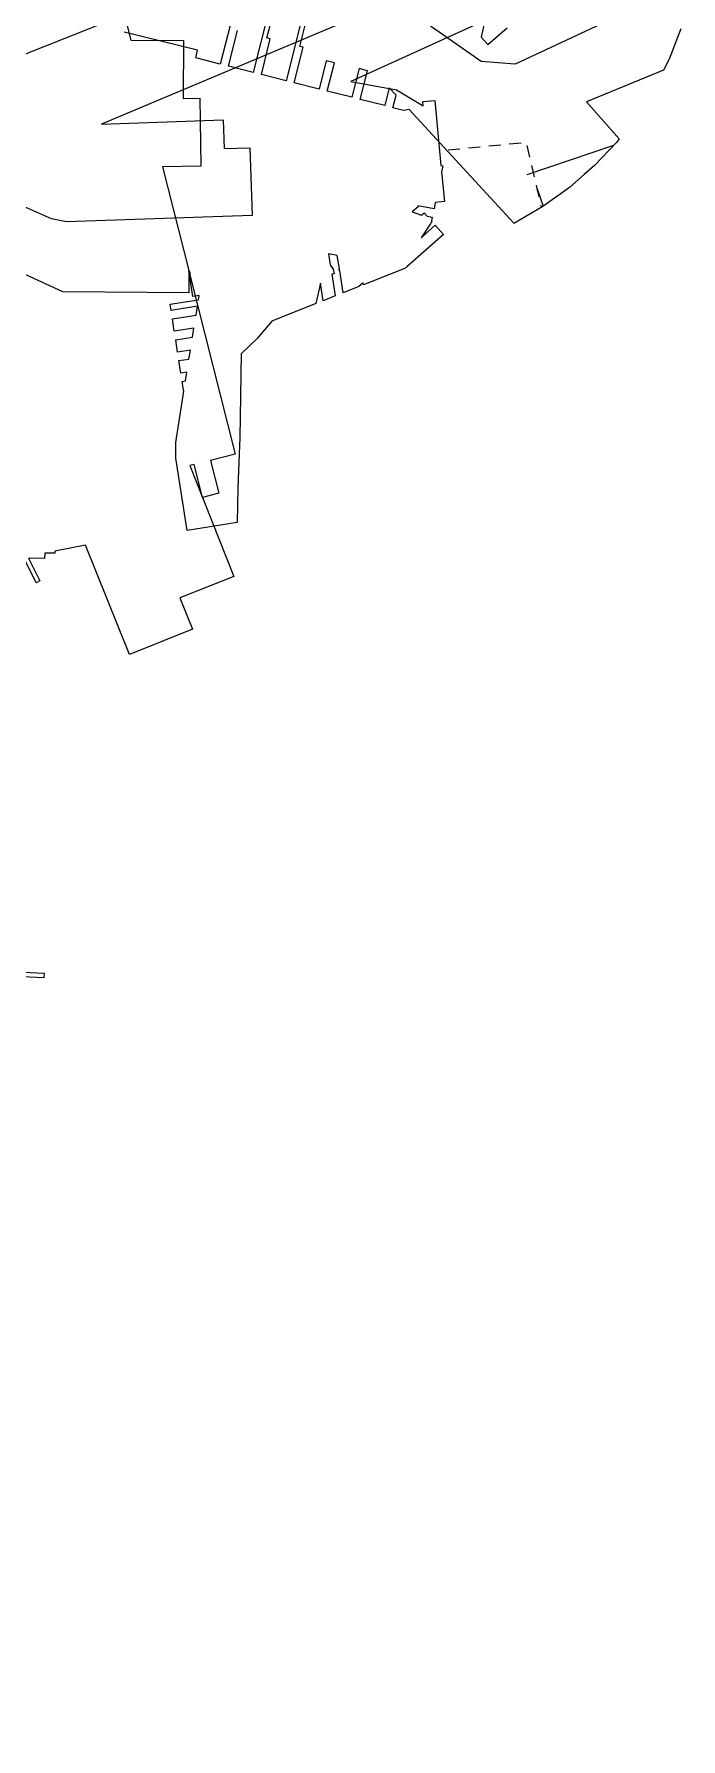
# Model space of a CAD drawing. Header units: metres. Extents: x -3903 to -3714, y 4981 to 6033.
# Drawn here: x -3785.5 to -3747.4, y 5212.5 to 5313 of the extents above; entities that cross this region are included whole.
import ezdxf

# ---------------------------------------------------------------- set-up
doc = ezdxf.new("R2010")
doc.units = ezdxf.units.M
for name, color, linetype in [('BOUNDARY', 7, 'Continuous'), ('ELECTR_CABLE', 7, 'Continuous'), ('GAS', 7, 'Continuous'), ('GRASS', 7, 'Continuous'), ('GROUND', 7, 'Continuous'), ('SEWER', 7, 'Continuous'), ('WATER_PIPELINE', 7, 'Continuous')]:
    doc.layers.add(name, color=color, linetype=linetype)

msp = doc.modelspace()

# ---------------------------------------------------------------- linework, layer by layer
at = {"layer": 'BOUNDARY'}
msp.add_lwpolyline([(-3766.33, 5319.68), (-3787.8, 5311.13), (-3786.99, 5308.7), (-3791.19, 5307.23), (-3792.5, 5305.69), (-3793.18, 5301.78), (-3793.19, 5299.22), (-3793.35, 5289.55), (-3793.46, 5286.87), (-3793.57, 5281.49), (-3793.57, 5281.3), (-3793.58, 5281.08), (-3793.84, 5268.05), (-3793.9, 5265.55), (-3794.23, 5250.99), (-3794.26, 5249.97), (-3794.26, 5249.91), (-3794.47, 5243.28), (-3794.78, 5233.29), (-3794.95, 5225.41), (-3794.94, 5219.61), (-3795.08, 5200.58)], dxfattribs=at)
at = {"layer": 'ELECTR_CABLE'}
msp.add_lwpolyline([(-3780.14, 5314.07), (-3779.79, 5312.66), (-3776.68, 5312.65), (-3776.69, 5309.24), (-3775.72, 5309.25), (-3775.65, 5305.25), (-3777.91, 5305.21), (-3776.34, 5299.02), (-3776.3, 5299.02), (-3776.3, 5298.84), (-3773.63, 5288.27), (-3775.08, 5287.9), (-3774.59, 5285.96), (-3775.56, 5285.72), (-3776.05, 5287.66), (-3776.31, 5287.59), (-3773.71, 5281.06), (-3776.9, 5279.79), (-3776.15, 5277.94), (-3779.86, 5276.45), (-3782.46, 5282.9), (-3784.26, 5282.55), (-3784.26, 5282.42), (-3784.86, 5282.43), (-3784.86, 5282.43), (-3784.87, 5282.11), (-3785.82, 5282.14), (-3785.15, 5280.79), (-3785.37, 5280.68), (-3786.1, 5282.15)], dxfattribs=at)
at = {"layer": 'GAS'}
for points in [[(-3749.98, 5314.6), (-3757.13, 5311.25), (-3759.13, 5311.42), (-3765.38, 5315.79)], [(-3765.2, 5314.57), (-3781.52, 5307.72), (-3774.35, 5307.98), (-3774.29, 5306.28), (-3772.77, 5306.33), (-3772.64, 5302.33), (-3783.58, 5301.97), (-3784.46, 5302.14), (-3789.79, 5304.5)]]:
    msp.add_lwpolyline(points, dxfattribs=at)
at = {"layer": 'GRASS'}
msp.add_lwpolyline([(-3788.31, 5314.77), (-3786.11, 5315.91), (-3767.65, 5323.01), (-3766.33, 5319.68), (-3787.8, 5311.13), (-3789.15, 5310.7), (-3789.4, 5310.71), (-3789.63, 5310.78), (-3789.85, 5310.9), (-3790.03, 5311.07), (-3791.02, 5312.91), (-3790.12, 5313.66), (-3789.1, 5314.39)], close=True, dxfattribs=at)
at = {"layer": 'GROUND'}
msp.add_lwpolyline([(-3766.33, 5319.68), (-3787.8, 5311.13), (-3788.9, 5310.75), (-3789.25, 5310.69), (-3789.59, 5310.76), (-3789.88, 5310.93), (-3790.05, 5311.15), (-3790.96, 5312.91), (-3790.7, 5313.16), (-3789.43, 5314.07), (-3788.11, 5314.89), (-3786.73, 5315.61), (-3785.3, 5316.23), (-3767.65, 5323.01), (-3770.39, 5330.65)], close=True, dxfattribs=at)
at = {"layer": 'SEWER'}
for points in [[(-3758.12, 5314.18), (-3766.82, 5310.24), (-3764.13, 5309.75), (-3762.55, 5308.8), (-3762.57, 5309.05), (-3761.87, 5309.12), (-3761.5, 5305.28), (-3761.39, 5305.26), (-3761.46, 5304.91), (-3761.46, 5304.91), (-3761.29, 5303.15), (-3761.84, 5303.1), (-3761.91, 5302.72), (-3762.86, 5302.91), (-3762.83, 5302.87), (-3763.19, 5302.55), (-3762.65, 5302.36), (-3762.49, 5302.5), (-3762.31, 5302.29), (-3762.02, 5302.23), (-3762.06, 5302.01), (-3762.03, 5301.97), (-3762.08, 5301.93), (-3762.09, 5301.88), (-3762.67, 5301.02), (-3761.84, 5301.76), (-3761.36, 5301.22), (-3763.52, 5299.31), (-3763.6, 5299.23), (-3766.07, 5298.25), (-3766.09, 5298.37), (-3766.34, 5298.15), (-3767.26, 5297.78), (-3767.47, 5299.07), (-3767.55, 5299.15), (-3767.49, 5299.2), (-3767.62, 5299.97), (-3768.14, 5300.08), (-3768.03, 5299.42), (-3767.86, 5299.17), (-3767.8, 5298.9), (-3767.94, 5298.87), (-3767.73, 5297.59), (-3768.44, 5297.31), (-3768.61, 5298.34), (-3768.87, 5297.14), (-3771.48, 5296.1), (-3772.34, 5295.08), (-3773.27, 5294.17), (-3773.36, 5289.22), (-3773.37, 5288.77), (-3773.47, 5286.28), (-3773.51, 5284.24), (-3776.47, 5283.77), (-3777.14, 5288.02), (-3777.14, 5288.95), (-3776.66, 5291.98), (-3776.68, 5292.03), (-3776.76, 5292.55), (-3776.56, 5292.58), (-3776.48, 5293.1), (-3776.84, 5293.04), (-3776.95, 5293.78), (-3776.36, 5293.87), (-3776.27, 5294.39), (-3777.03, 5294.28), (-3777.14, 5295.01), (-3776.15, 5295.17), (-3776.07, 5295.69), (-3777.22, 5295.51), (-3777.33, 5296.25), (-3775.94, 5296.46), (-3775.86, 5296.98), (-3777.41, 5296.74), (-3777.47, 5297.11), (-3775.8, 5297.37), (-3775.76, 5297.61), (-3776.12, 5297.56), (-3776.36, 5299.1), (-3776.37, 5297.77), (-3783.8, 5297.84), (-3786.01, 5298.85)], [(-3760.38, 5306.25), (-3761.08, 5306.18)], [(-3759.18, 5306.37), (-3759.88, 5306.3)], [(-3757.98, 5306.48), (-3758.68, 5306.42)], [(-3756.78, 5306.6), (-3757.48, 5306.53)], [(-3756.26, 5305.78), (-3756.42, 5306.47)], [(-3756.41, 5304.76), (-3751.31, 5306.48)], [(-3755.98, 5304.61), (-3756.14, 5305.29)], [(-3755.71, 5303.43), (-3755.82, 5303.9), (-3755.87, 5304.12)], [(-3755.82, 5303.9), (-3755.47, 5302.88)], [(-3755.57, 5302.82), (-3755.6, 5302.94)], [(-3787.34, 5257.79), (-3784.89, 5257.68), (-3784.91, 5257.4), (-3787.43, 5257.51)]]:
    msp.add_lwpolyline(points, dxfattribs=at)
at = {"layer": 'WATER_PIPELINE'}
for points in [[(-3771.69, 5314.26), (-3772.57, 5310.77), (-3774.02, 5311.14), (-3773.49, 5313.24)], [(-3773.8, 5314.06), (-3774.51, 5311.26), (-3775.96, 5311.62), (-3775.85, 5312.09), (-3780.17, 5313.15)], [(-3769.75, 5313.78), (-3770.63, 5310.28), (-3772.08, 5310.65), (-3771.56, 5312.74), (-3771.76, 5312.8), (-3771.4, 5314.19)], [(-3747.35, 5313.34), (-3748.05, 5311.54), (-3748.38, 5310.9), (-3752.92, 5309.03), (-3751, 5306.85), (-3751.14, 5306.66), (-3752.44, 5305.28), (-3753.05, 5304.75), (-3753.93, 5303.98), (-3755.5, 5302.86), (-3757.17, 5301.89), (-3757.2, 5301.88), (-3763.37, 5308.59), (-3763.71, 5308.53), (-3764.33, 5308.69), (-3764.14, 5309.42), (-3764.55, 5309.86), (-3764.81, 5308.81), (-3766.27, 5309.18), (-3765.84, 5310.87), (-3766.33, 5310.99), (-3766.75, 5309.3), (-3768.21, 5309.67), (-3767.78, 5311.34), (-3768.27, 5311.46), (-3768.69, 5309.79), (-3770.15, 5310.16), (-3769.62, 5312.25), (-3769.82, 5312.3), (-3769.46, 5313.71)], [(-3758.84, 5314.17), (-3759.14, 5312.85), (-3758.73, 5312.41), (-3757.6, 5313.4)]]:
    msp.add_lwpolyline(points, dxfattribs=at)

doc.saveas('drawing.dxf')
